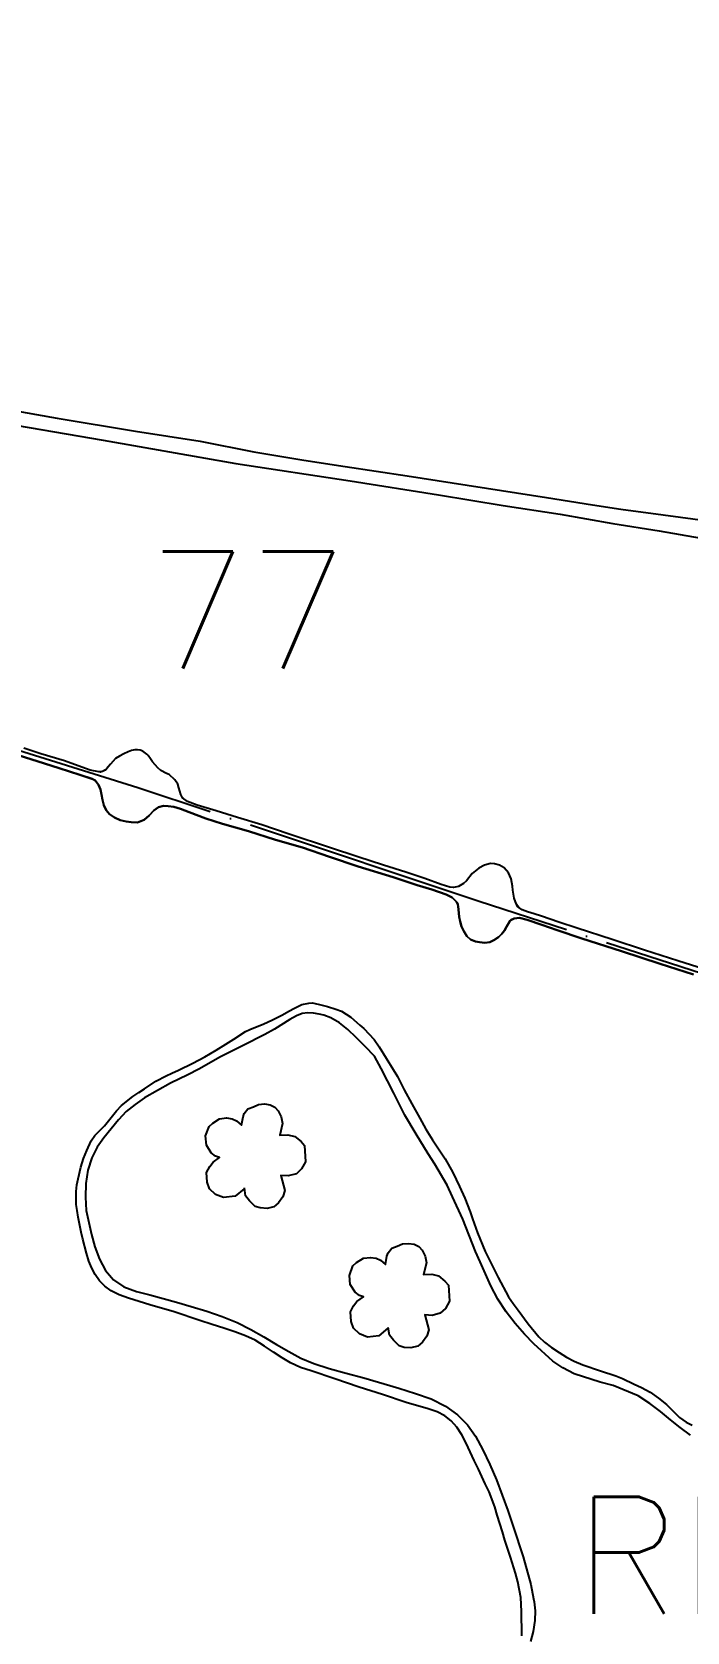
# Model space of a CAD drawing. Extents: x 739818 to 746118, y 7816232 to 7825142.
# Drawn here: x 742497 to 742715, y 7820709 to 7821242 of the extents above; entities that cross this region are included whole.
import ezdxf

# ---------------------------------------------------------------- set-up
doc = ezdxf.new("R2010")
doc.units = 0
doc.header["$MEASUREMENT"] = 0
doc.linetypes.add('CONTINUO', pattern=[0])
doc.linetypes.add('TRACO-PONTO', pattern=[94, 80, -7, 0, -7])
for name, color, linetype in [('0114001148076', 5, 'Continuous'), ('0114001148077', 5, 'Continuous'), ('0114001148082', 5, 'Continuous'), ('_SIMBOLO ARVORE', 118, 'Continuous'), ('REDE_DE_LUZ', 6, 'Continuous'), ('RESERVA', 3, 'Continuous'), ('TEXTO_NUN_TAL', 7, 'Continuous')]:
    doc.layers.add(name, color=color, linetype=linetype)
doc.layers.add('TEXTO_DIVERSOS', color=7, linetype='Continuous', lineweight=5)
doc.styles.add('Simplex', font='simplex.shx')

msp = doc.modelspace()

# ---------------------------------------------------------------- linework, layer by layer
at = {"layer": '0114001148076', "linetype": 'ByBlock'}
msp.add_lwpolyline([(742468.15, 7821119.54), (742505.25, 7821112.96), (742531.35, 7821108.67), (742552.91, 7821105.33), (742570.84, 7821101.75), (742587.42, 7821099.02), (742601.22, 7821096.88), (742621.92, 7821093.76), (742668.43, 7821086.58), (742683.7, 7821084.13), (742693.16, 7821082.72), (742707.35, 7821080.81), (742722.96, 7821078.64)], dxfattribs=at)
at = {"layer": '0114001148077', "linetype": 'ByBlock'}
for points in [[(742471.1, 7821114.13), (742520.58, 7821105.65), (742564.76, 7821097.92), (742602.92, 7821092.07), (742632.38, 7821087.48), (742653.94, 7821083.91), (742672.92, 7821081.02), (742690.56, 7821077.89), (742705.95, 7821075.42), (742720.01, 7821073.04)], [(742723.11, 7820928.72), (742712.16, 7820932.19), (742701.06, 7820935.79), (742690.34, 7820939.25), (742678.59, 7820943.03), (742672.47, 7820945.11), (742666.75, 7820947.05), (742664.27, 7820947.86), (742662.01, 7820948.5), (742660.28, 7820949.17), (742659.18, 7820950), (742658.52, 7820950.81), (742658.05, 7820951.82), (742657.67, 7820953.11), (742657.2, 7820955.77), (742657.01, 7820957.07), (742656.58, 7820959.56), (742655.7, 7820961.52), (742654.26, 7820963.2), (742652.76, 7820964.08), (742651.07, 7820964.53), (742649.73, 7820964.59), (742647.71, 7820964.1), (742645.81, 7820963.06), (742643.56, 7820961.27), (742641.71, 7820958.89), (742640.68, 7820957.95), (742639.09, 7820956.93), (742637.39, 7820956.62), (742636.12, 7820956.79), (742633.29, 7820957.62), (742627.83, 7820959.59), (742621.49, 7820961.71), (742614.09, 7820964.09), (742605.46, 7820966.87), (742596.33, 7820969.86), (742582.27, 7820974.46), (742573.48, 7820977.54), (742565.36, 7820979.96), (742558.26, 7820982.17), (742551.89, 7820984.06), (742548.63, 7820985.25), (742547.5, 7820986.12), (742546.91, 7820986.73), (742546.45, 7820987.64), (742546.1, 7820988.76), (742545.82, 7820989.79), (742545.41, 7820991.04), (742544.48, 7820992.55), (742542.54, 7820994.23), (742541.63, 7820994.64), (742539.77, 7820995.65), (742538.8, 7820996.49), (742537.01, 7820998.53), (742536.33, 7820999.5), (742535.6, 7821000.56), (742535.15, 7821001.08), (742533.82, 7821002.02), (742532.87, 7821002.41), (742532.02, 7821002.49), (742531.08, 7821002.49), (742530.04, 7821002.26), (742528.84, 7821001.83), (742527.44, 7821001.22), (742526.02, 7821000.4), (742524.65, 7820999.58), (742522.98, 7820997.72), (742521.71, 7820996.2), (742521.15, 7820995.68), (742520.31, 7820995.33), (742519.15, 7820995.16), (742516.21, 7820995.77), (742512.15, 7820997.19), (742507.68, 7820998.79), (742499.78, 7821001.14), (742494.04, 7821003.08)]]:
    msp.add_lwpolyline(points, dxfattribs=at)
at = {"layer": '0114001148082', "linetype": 'ByBlock'}
for points in [[(742717.44, 7820927.59), (742706.3, 7820931.22), (742693.39, 7820935.41), (742680.23, 7820939.68), (742671.98, 7820942.47), (742666.8, 7820944.22), (742661.91, 7820945.91), (742659.44, 7820946.49), (742657.58, 7820946.31), (742656.63, 7820945.81), (742656.05, 7820945.2), (742655.04, 7820943.51), (742654.44, 7820942.34), (742653.51, 7820941.22), (742652.34, 7820940.04), (742650.89, 7820939.06), (742649.5, 7820938.45), (742647.82, 7820938.23), (742646.1, 7820938.37), (742644.68, 7820938.65), (742643.1, 7820939.27), (742641.79, 7820940.44), (742640.85, 7820942.03), (742640.1, 7820943.6), (742639.63, 7820945.26), (742639.27, 7820946.91), (742639.1, 7820949.29), (742638.98, 7820950.28), (742638.82, 7820950.97), (742638.34, 7820951.89), (742637.6, 7820952.62), (742636.94, 7820953.31), (742634.9, 7820954.27), (742630.14, 7820955.96), (742625.27, 7820957.45), (742617.22, 7820960.02), (742605.54, 7820963.62), (742596.05, 7820966.84), (742586.99, 7820969.92), (742578.07, 7820972.5), (742569.02, 7820975.35), (742560.35, 7820977.85), (742554.83, 7820979.65), (742549.2, 7820981.74), (742546.36, 7820982.79), (742544.06, 7820983.48), (742542.17, 7820983.74), (742540.61, 7820983.86), (742538.96, 7820983.35), (742537.49, 7820982.25), (742535.94, 7820980.63), (742534.2, 7820979.18), (742531.95, 7820978.26), (742529.85, 7820978.36), (742528.19, 7820978.6), (742526.26, 7820979.1), (742524.27, 7820979.94), (742522.71, 7820981.02), (742521.55, 7820982.41), (742520.82, 7820984.05), (742520.32, 7820985.87), (742520.03, 7820987.64), (742519.68, 7820989.24), (742519.03, 7820990.87), (742518.01, 7820992.22), (742516.82, 7820992.81), (742512.73, 7820994.13), (742505.88, 7820996.35), (742498.5, 7820998.67), (742490.47, 7821001.3)], [(742660.13, 7820707.25), (742660.17, 7820709.65), (742660.09, 7820713.27), (742660.01, 7820715.44), (742660, 7820717.7), (742659.83, 7820720.07), (742658.85, 7820725.33), (742658.05, 7820728.14), (742656.45, 7820733.53), (742654.53, 7820739.21), (742653.74, 7820741.96), (742652, 7820747.49), (742651.14, 7820750.24), (742649.23, 7820755.25), (742647.96, 7820757.97), (742645.76, 7820762.81), (742644.23, 7820765.7), (742642.95, 7820768.59), (742641.57, 7820771.52), (742640.14, 7820774.29), (742638.5, 7820776.86), (742636.6, 7820778.97), (742634.48, 7820780.65), (742631.94, 7820781.95), (742628.97, 7820782.92), (742621.65, 7820785.02), (742613.72, 7820787.68), (742605.88, 7820790.2), (742597.81, 7820792.93), (742589.86, 7820795.55), (742586.32, 7820796.75), (742583.07, 7820798.21), (742580.22, 7820799.93), (742577.39, 7820801.83), (742574.37, 7820803.86), (742571.24, 7820805.78), (742567.98, 7820807.28), (742564.48, 7820808.62), (742560.76, 7820809.85), (742556.87, 7820811.06), (742552.82, 7820812.39), (742544.25, 7820815.27), (742536.16, 7820817.54), (742532.53, 7820818.74), (742529.03, 7820819.85), (742525.91, 7820820.96), (742523.24, 7820822.22), (742521.05, 7820823.8), (742519.28, 7820825.63), (742517.85, 7820827.64), (742516.73, 7820829.78), (742515.77, 7820832.15), (742514.96, 7820834.75), (742513.79, 7820839.48), (742513.24, 7820841.83), (742512.18, 7820846.83), (742511.86, 7820848.98), (742511.58, 7820850.99), (742511.5, 7820855.35), (742511.75, 7820857.55), (742512.21, 7820859.59), (742513.14, 7820863.42), (742513.93, 7820866.37), (742515.12, 7820869.05), (742516.55, 7820872.22), (742517.78, 7820874.01), (742520.98, 7820877.22), (742522.32, 7820878.89), (742525, 7820882.23), (742526.62, 7820883.96), (742530.43, 7820886.96), (742532.45, 7820888.31), (742534.33, 7820889.59), (742538.08, 7820892.07), (742541.6, 7820893.91), (742543.5, 7820894.75), (742545.7, 7820895.72), (742550.43, 7820898.05), (742554.5, 7820900.22), (742558.18, 7820902.45), (742561.48, 7820904.46), (742564.16, 7820906.1), (742568.01, 7820908.64), (742569.44, 7820909.32), (742574.1, 7820911.16), (742576.79, 7820912.41), (742580.16, 7820914.11), (742582.64, 7820915.56), (742584.08, 7820916.32), (742586.78, 7820917.6), (742589.11, 7820918.07), (742590.39, 7820918.17), (742593.55, 7820917.41), (742595.36, 7820917), (742598.12, 7820916.06), (742600, 7820915.41), (742603.16, 7820913.48), (742606.16, 7820910.76), (742607.46, 7820909.66), (742610.93, 7820905.95), (742612.56, 7820903.56), (742617.26, 7820895.99), (742618.7, 7820893.71), (742620.95, 7820889.23), (742623.53, 7820884.53), (742626.21, 7820879.76), (742628.2, 7820876.15), (742630.41, 7820872.61), (742634.56, 7820866.28), (742637.13, 7820861.65), (742639.36, 7820857.02), (742641.11, 7820853.07), (742642.9, 7820848.57), (742643.76, 7820846.19), (742645.39, 7820841.53), (742647.95, 7820835.36), (742649.84, 7820831.55), (742652.24, 7820826.67), (742655.76, 7820820.23), (742657.28, 7820818.05), (742658.94, 7820815.79), (742662.26, 7820811.23), (742665.89, 7820806.91), (742667.79, 7820805.13), (742670.1, 7820803.37), (742672.64, 7820801.66), (742675.1, 7820800.19), (742677.67, 7820798.85), (742680.49, 7820797.59), (742686.44, 7820795.59), (742691.51, 7820793.93), (742693.72, 7820792.99), (742697.65, 7820791.17), (742700.14, 7820790.07), (742702.94, 7820788.5), (742705.72, 7820786.54), (742708.44, 7820784.37), (742710.6, 7820782.19), (742712.78, 7820780.1), (742714.96, 7820778.51), (742716.94, 7820777.54)]]:
    msp.add_lwpolyline(points, dxfattribs=at)
at = {"layer": '_SIMBOLO ARVORE', "linetype": 'CONTINUO'}
for points in [[(742567.53, 7820856.27, 0), (742564.53, 7820853.75, 0), (742560.71, 7820853.31, 0), (742557.98, 7820854.36, 0), (742556.05, 7820856.26, 0), (742555.26, 7820858.44, 0), (742555.04, 7820861.65, 0), (742556.08, 7820863.67, 0), (742557.18, 7820865.17, 0), (742559.38, 7820866.67, 0), (742557.98, 7820867.11, 0), (742556.6, 7820868.25, 0), (742554.98, 7820870.81, 0), (742554.68, 7820873.85, 0), (742555.85, 7820877.03, 0), (742557.09, 7820878.16, 0), (742559.33, 7820879.53, 0), (742561.68, 7820879.85, 0), (742563.57, 7820879.58, 0), (742565.06, 7820878.89, 0), (742566.69, 7820877.43, 0), (742567.18, 7820880.22, 0), (742567.59, 7820881.33, 0), (742568.81, 7820882.87, 0), (742570.63, 7820883.54, 0), (742572.4, 7820884.33, 0), (742574.39, 7820884.51, 0), (742576.28, 7820884.24, 0), (742577.81, 7820883.43, 0), (742578.95, 7820882.2, 0), (742579.94, 7820880.24, 0), (742580.33, 7820878.05, 0), (742579.43, 7820874.15, 0), (742582.16, 7820874.19, 0), (742584.42, 7820873.65, 0), (742586.54, 7820871.96, 0), (742587.73, 7820870.62, 0), (742588.05, 7820865.25, 0), (742586.73, 7820862.85, 0), (742584.98, 7820861.25, 0), (742582.23, 7820860.51, 0), (742579.82, 7820860.72, 0), (742581.11, 7820855.71, 0), (742580.52, 7820853.58, 0), (742579.07, 7820851.54, 0), (742577.47, 7820850.27, 0), (742575.21, 7820849.71, 0), (742572.96, 7820849.85, 0), (742571.27, 7820850.33, 0), (742569.34, 7820852.22, 0), (742568.03, 7820853.93, 0), (742567.63, 7820856.53, 0)], [(742615.53, 7820809.83, 0), (742612.53, 7820807.3, 0), (742608.71, 7820806.86, 0), (742605.98, 7820807.92, 0), (742604.05, 7820809.82, 0), (742603.25, 7820811.99, 0), (742603.04, 7820815.2, 0), (742604.08, 7820817.23, 0), (742605.18, 7820818.73, 0), (742607.38, 7820820.22, 0), (742605.98, 7820820.67, 0), (742604.6, 7820821.81, 0), (742602.97, 7820824.36, 0), (742602.68, 7820827.41, 0), (742603.85, 7820830.58, 0), (742605.08, 7820831.72, 0), (742607.33, 7820833.09, 0), (742609.68, 7820833.41, 0), (742611.57, 7820833.14, 0), (742613.05, 7820832.45, 0), (742614.69, 7820830.99, 0), (742615.18, 7820833.77, 0), (742615.59, 7820834.89, 0), (742616.81, 7820836.43, 0), (742618.63, 7820837.1, 0), (742620.4, 7820837.88, 0), (742622.39, 7820838.06, 0), (742624.28, 7820837.8, 0), (742625.81, 7820836.99, 0), (742626.94, 7820835.76, 0), (742627.94, 7820833.79, 0), (742628.33, 7820831.61, 0), (742627.42, 7820827.71, 0), (742630.16, 7820827.75, 0), (742632.41, 7820827.21, 0), (742634.54, 7820825.52, 0), (742635.72, 7820824.17, 0), (742636.04, 7820818.81, 0), (742634.73, 7820816.4, 0), (742632.98, 7820814.8, 0), (742630.23, 7820814.07, 0), (742627.82, 7820814.28, 0), (742629.11, 7820809.27, 0), (742628.51, 7820807.13, 0), (742627.07, 7820805.09, 0), (742625.47, 7820803.82, 0), (742623.2, 7820803.27, 0), (742620.96, 7820803.4, 0), (742619.27, 7820803.88, 0), (742617.34, 7820805.78, 0), (742616.03, 7820807.49, 0), (742615.62, 7820810.08, 0)]]:
    msp.add_polyline3d(points, dxfattribs=at)
at = {"layer": 'REDE_DE_LUZ', "linetype": 'TRACO-PONTO'}
msp.add_lwpolyline([(742989.99, 7821292.48), (742775.49, 7820919.81), (742764.54, 7820913.55), (742645.56, 7820952.11), (742532.16, 7820989.85), (742411.25, 7821027.39), (742309.42, 7821005.42), (742197.32, 7820978.41), (741976.47, 7820925.41)], dxfattribs=at)
at = {"layer": 'REDE_DE_LUZ'}
for points in [[(742490.47, 7821001.3), (742498.5, 7820998.67), (742505.88, 7820996.35), (742512.73, 7820994.13), (742517.8, 7820992.49), (742519.03, 7820990.87), (742519.68, 7820989.24), (742520.03, 7820987.64), (742520.32, 7820985.87), (742520.82, 7820984.05), (742521.55, 7820982.41), (742522.71, 7820981.02), (742524.27, 7820979.94), (742526.26, 7820979.1), (742528.19, 7820978.6), (742529.85, 7820978.36), (742531.95, 7820978.26), (742534.2, 7820979.18), (742535.94, 7820980.63), (742537.49, 7820982.25), (742538.96, 7820983.35), (742540.61, 7820983.86), (742542.17, 7820983.74), (742544.06, 7820983.48), (742546.36, 7820982.79), (742549.2, 7820981.74), (742554.83, 7820979.65), (742560.35, 7820977.85), (742569.02, 7820975.35), (742578.07, 7820972.5), (742586.99, 7820969.92), (742596.05, 7820966.84), (742605.54, 7820963.62), (742617.22, 7820960.02), (742625.27, 7820957.45), (742630.14, 7820955.96), (742634.9, 7820954.27), (742636.94, 7820953.31), (742637.6, 7820952.62), (742638.7, 7820951.53), (742638.98, 7820950.28), (742639.1, 7820949.29), (742639.27, 7820946.91), (742639.63, 7820945.26), (742640.1, 7820943.6), (742640.85, 7820942.03), (742641.79, 7820940.44), (742643.1, 7820939.27), (742644.68, 7820938.65), (742646.1, 7820938.37), (742647.82, 7820938.23), (742649.5, 7820938.45), (742650.89, 7820939.06), (742652.34, 7820940.04), (742653.51, 7820941.22), (742654.44, 7820942.34), (742655.04, 7820943.51), (742656.31, 7820945.64), (742657.58, 7820946.31), (742659.44, 7820946.49), (742661.91, 7820945.91), (742666.8, 7820944.22), (742671.98, 7820942.47), (742680.23, 7820939.68), (742693.39, 7820935.41), (742706.3, 7820931.22), (742717.44, 7820927.59)], [(742723.11, 7820928.72), (742712.16, 7820932.19), (742701.06, 7820935.79), (742690.34, 7820939.25), (742678.59, 7820943.03), (742672.47, 7820945.11), (742666.75, 7820947.05), (742664.27, 7820947.86), (742662.01, 7820948.5), (742660.28, 7820949.17), (742658.74, 7820950.33), (742658.05, 7820951.82), (742657.67, 7820953.11), (742657.2, 7820955.77), (742657.01, 7820957.07), (742656.58, 7820959.56), (742655.7, 7820961.52), (742654.26, 7820963.2), (742652.76, 7820964.08), (742651.07, 7820964.53), (742649.73, 7820964.59), (742647.71, 7820964.1), (742645.81, 7820963.06), (742643.56, 7820961.27), (742641.71, 7820958.89), (742640.68, 7820957.95), (742639.09, 7820956.93), (742637.39, 7820956.62), (742636.12, 7820956.79), (742633.29, 7820957.62), (742627.83, 7820959.59), (742621.49, 7820961.71), (742614.09, 7820964.09), (742605.46, 7820966.87), (742596.33, 7820969.86), (742582.27, 7820974.46), (742573.48, 7820977.54), (742565.36, 7820979.96), (742558.26, 7820982.17), (742551.89, 7820984.06), (742548.63, 7820985.25), (742547.04, 7820986.46), (742546.45, 7820987.64), (742546.1, 7820988.76), (742545.82, 7820989.79), (742545.41, 7820991.04), (742544.48, 7820992.55), (742542.54, 7820994.23), (742541.63, 7820994.64), (742539.77, 7820995.65), (742538.8, 7820996.49), (742537.01, 7820998.53), (742536.33, 7820999.5), (742535.6, 7821000.56), (742535.15, 7821001.08), (742533.82, 7821002.02), (742532.87, 7821002.41), (742532.02, 7821002.49), (742531.08, 7821002.49), (742530.04, 7821002.26), (742528.84, 7821001.83), (742527.44, 7821001.22), (742526.02, 7821000.4), (742524.65, 7820999.58), (742522.98, 7820997.72), (742521.34, 7820995.76), (742519.66, 7820995.05), (742516.21, 7820995.77), (742512.15, 7820997.19), (742507.68, 7820998.79), (742499.78, 7821001.14), (742494.04, 7821003.08)]]:
    msp.add_lwpolyline(points, dxfattribs=at)
at = {"layer": 'RESERVA'}
msp.add_lwpolyline([(742716.42, 7820774.19), (742713.03, 7820776.68), (742709.74, 7820779.32), (742706.41, 7820782.07), (742702.87, 7820784.76), (742698.94, 7820787.21), (742690.64, 7820790.68), (742686.25, 7820791.86), (742677.6, 7820794.63), (742673.88, 7820796.55), (742670.55, 7820798.83), (742664.17, 7820804.56), (742661.02, 7820807.83), (742657.96, 7820811.37), (742654.92, 7820815.24), (742652.12, 7820819.52), (742649.81, 7820823.86), (742646.3, 7820831.88), (742644.77, 7820835.37), (742640.5, 7820846.09), (742637.1, 7820853.59), (742635.31, 7820857.43), (742631.16, 7820864.48), (742628.95, 7820867.84), (742624.88, 7820874.41), (742621.16, 7820880.81), (742617.49, 7820888.08), (742613.29, 7820896.31), (742611.02, 7820900.39), (742607.96, 7820903.68), (742604.92, 7820906.65), (742602.12, 7820909.27), (742599.33, 7820911.52), (742596.45, 7820913.17), (742594.19, 7820914.05), (742592.63, 7820914.43), (742590.74, 7820914.75), (742588.82, 7820914.85), (742586.95, 7820914.6), (742585.03, 7820913.9), (742582.81, 7820912.63), (742577.63, 7820909.39), (742574.49, 7820907.7), (742567.27, 7820904.03), (742559.73, 7820900.16), (742552.43, 7820896.13), (742548.76, 7820894.21), (742543.02, 7820891.48), (742534.38, 7820886.54), (742531.23, 7820884.32), (742528.24, 7820882.01), (742525.63, 7820879.26), (742523.16, 7820876.26), (742520.74, 7820873.25), (742518.56, 7820870.1), (742516.71, 7820866.57), (742515.45, 7820862.47), (742514.75, 7820857.96), (742514.62, 7820853.43), (742514.85, 7820849.06), (742516.61, 7820841.05), (742517.78, 7820836.89), (742519.36, 7820832.85), (742521.27, 7820829.07), (742523.94, 7820825.88), (742527.43, 7820823.54), (742531.67, 7820822.05), (742536.12, 7820820.9), (742540.52, 7820819.73), (742545.02, 7820818.45), (742549.88, 7820816.98), (742555.07, 7820815.43), (742560.27, 7820813.68), (742565.22, 7820811.66), (742569.79, 7820809.38), (742574.15, 7820806.92), (742578.36, 7820804.4), (742582.43, 7820802), (742586.45, 7820799.82), (742590.77, 7820798), (742595.91, 7820796.36), (742601.59, 7820794.81), (742607.51, 7820793.27), (742619.19, 7820789.8), (742624.74, 7820788.09), (742629.99, 7820786.23), (742634.73, 7820783.85), (742638.71, 7820780.97), (742642, 7820777.63), (742644.72, 7820773.78), (742647.14, 7820769.28), (742649.53, 7820764.36), (742651.69, 7820759.26), (742653.63, 7820754.2), (742655.52, 7820749.02), (742657.3, 7820743.77), (742660.66, 7820733.59), (742663.16, 7820724.42), (742664.1, 7820719.6), (742664.26, 7820718.58), (742664.61, 7820715.66), (742664.49, 7820712.36), (742663.92, 7820708.7), (742663.07, 7820705.45)], dxfattribs=at)

# ---------------------------------------------------------------- texts
at = {"layer": 'TEXTO_DIVERSOS', "linetype": 'Continuous', "style": 'Simplex'}
msp.add_text('RESERVA', height=39, dxfattribs=at).set_placement((742677.51, 7820714.62))
at = {"layer": 'TEXTO_NUN_TAL', "linetype": 'Continuous', "style": 'Simplex'}
msp.add_text('77', height=39, dxfattribs=at).set_placement((742535.38, 7821029.63))

doc.saveas('drawing.dxf')
